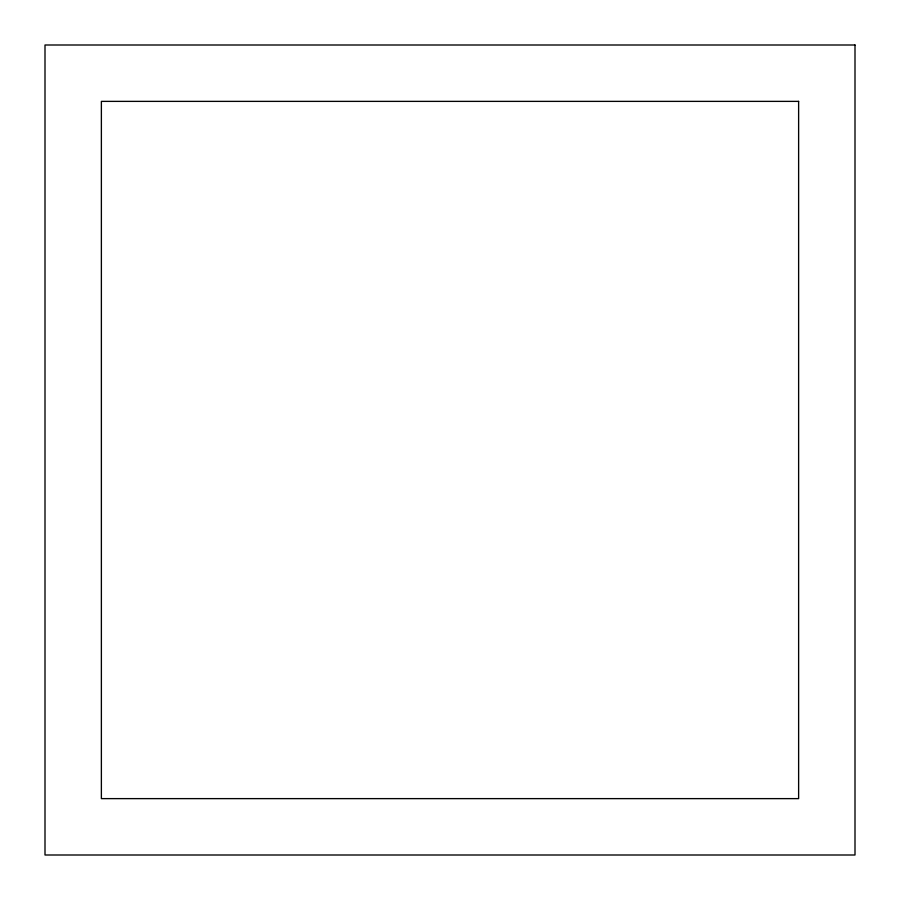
<?xml version="1.0" encoding="UTF-8"?>
<svg xmlns="http://www.w3.org/2000/svg" width="900" height="900" viewBox="0 0 900 900"><rect width="100%" height="100%" fill="white"/><g stroke="black" fill="none" stroke-linecap="round" stroke-linejoin="round"><path stroke-width="1.35" d="M855 45L45 45L45 855L855 855L855 45M798.626 101.374L101.374 101.374L101.374 798.626L798.626 798.626L798.626 101.374"/></g></svg>
